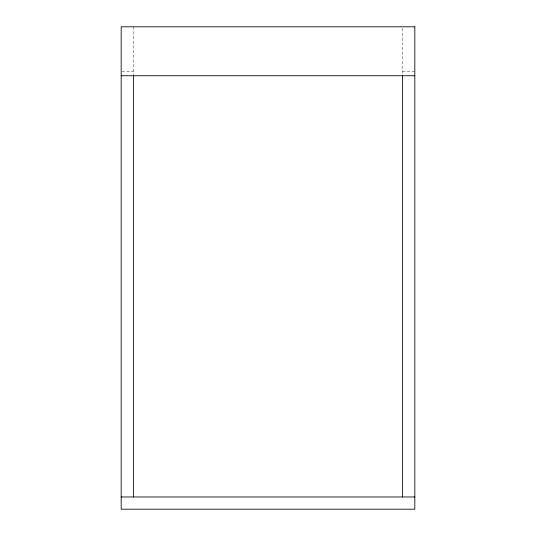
<?xml version="1.0" encoding="UTF-8"?>
<svg xmlns="http://www.w3.org/2000/svg" width="536" height="536" viewBox="0 0 536 536"><rect width="100%" height="100%" fill="white"/><g stroke="black" fill="none" stroke-linecap="round" stroke-linejoin="round"><path stroke-width="0.4" stroke-dasharray="2.68 2.01" d="M122 71.543L133.417 71.543M402.583 71.543L414.817 71.543M402.583 28.455L402.583 75.321M133.417 26.8L133.417 75.321"/><path stroke-width="0.8" d="M121.183 75.737L414.817 75.737M121.183 496.966L414.817 496.966M402.583 75.321L402.583 496.966M133.417 75.321L133.417 496.966M414.817 26.8L121.183 26.8L121.183 509.2L414.817 509.2L414.817 26.8"/></g></svg>
